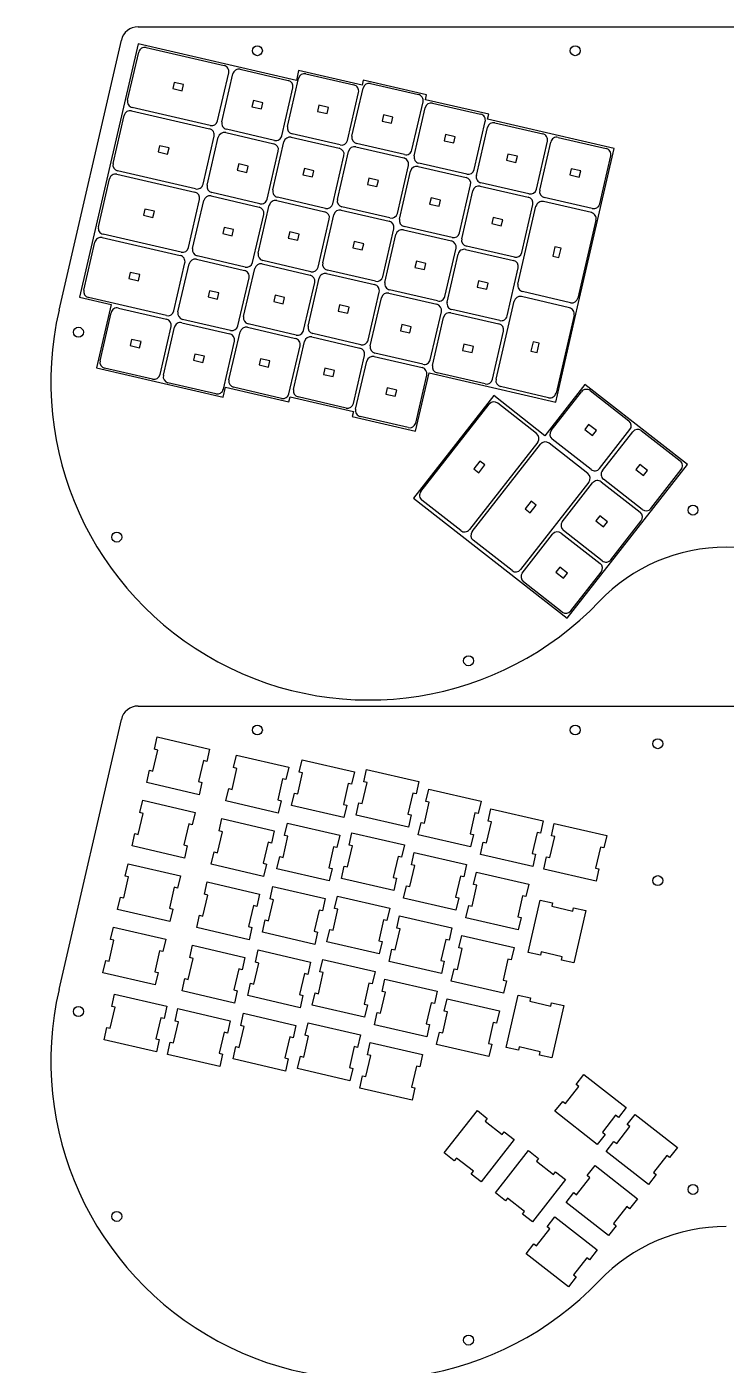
# Model space of a CAD drawing. Extents: x -4 to 405, y -6 to 597.
# Drawn here: x -3.9 to 200.6, y 205.8 to 596.9 of the extents above; entities that cross this region are included whole.
import ezdxf

# ---------------------------------------------------------------- set-up
doc = ezdxf.new("R2010")
doc.units = 0
doc.layers.get('0').update_dxf_attribs({"linetype": 'CONTINUOUS'})

msp = doc.modelspace()

# ---------------------------------------------------------------- linework, layer by layer
at = {"color": 1}
for points in [[(28.62647, 596.869674), (372.485915, 596.869674)], [(5.533583, 514.070454), (23.754619, 592.994429)], [(28.62647, 591.869674), (11.530189, 517.817549), (20.786704, 515.680514), (16.512634, 497.167482), (53.538697, 488.619343), (54.213549, 491.542454), (72.726582, 487.268382), (73.064007, 488.729938), (91.57704, 484.455868), (91.239612, 482.994313), (109.752645, 478.720243), (113.689286, 495.771718), (132.202319, 491.497649), (150.715349, 487.223579), (157.126455, 514.993125), (167.811629, 561.275704), (130.785566, 569.823844), (131.122994, 571.285399), (112.609964, 575.559469), (112.947389, 577.021024), (94.434359, 581.295094), (94.096931, 579.833539), (75.583901, 584.107609), (74.909046, 581.184499), (28.62647, 591.869674)], [(30.998638, 590.808864), (53.798897, 585.545009)], [(25.600564, 575.428981), (28.839858, 589.45991)], [(64.965496, 589.869674), (64.965496, 589.869674)], [(157.868073, 589.869674), (157.868073, 589.869674)], [(51.908556, 569.355302), (55.147852, 583.386231)], [(53.12652, 569.074113), (56.365813, 583.105042)], [(58.524592, 584.453997), (72.555521, 581.214702)], [(77.712475, 583.103037), (91.743404, 579.863742)], [(41.970763, 579.988343), (39.19381, 580.629454), (38.77765, 578.826869), (41.554604, 578.185758), (41.970763, 579.988343)], [(70.66518, 565.024996), (73.904476, 579.055923)], [(72.314402, 567.723153), (75.553698, 581.754083)], [(91.16486, 564.910639), (94.404155, 578.941568)], [(96.562933, 580.290522), (110.593861, 577.051227)], [(65.112054, 574.645756), (62.335098, 575.286866), (61.918938, 573.484282), (64.695895, 572.843171), (65.112054, 574.645756)], [(89.853062, 563.674035), (93.092358, 577.704964)], [(26.724567, 572.295833), (49.524828, 567.031979)], [(49.749779, 568.006349), (26.949518, 573.270203)], [(84.299937, 573.294796), (81.522983, 573.935906), (81.106824, 572.133322), (83.883777, 571.492211), (84.299937, 573.294796)], [(103.150394, 570.482281), (100.373441, 571.123391), (99.957281, 569.320807), (102.734235, 568.679696), (103.150394, 570.482281)], [(108.703523, 560.861521), (111.942816, 574.892449)], [(109.340465, 559.175014), (112.57976, 573.205942)], [(114.738538, 574.554897), (128.769466, 571.315602)], [(21.326494, 556.91595), (24.565789, 570.946879)], [(126.879125, 555.125896), (130.118421, 569.156823)], [(127.51607, 553.43939), (130.755365, 567.470319)], [(132.914143, 568.819272), (146.945071, 565.579977)], [(47.634486, 550.842271), (50.873779, 564.8732)], [(48.852447, 550.561081), (52.091743, 564.59201)], [(54.25052, 565.940965), (68.281449, 562.701669)], [(68.5064, 563.676041), (54.475471, 566.915334)], [(68.040333, 549.210123), (71.279629, 563.241052)], [(73.438406, 564.590006), (87.469335, 561.350711)], [(87.694285, 562.32508), (73.663356, 565.564376)], [(121.325999, 564.746657), (118.549046, 565.387767), (118.132886, 563.585182), (120.90984, 562.944072), (121.325999, 564.746657)], [(145.05473, 549.390268), (148.294026, 563.421197)], [(146.029102, 549.165317), (149.268395, 563.196246)], [(151.427175, 564.545201), (165.458104, 561.305908)], [(37.696694, 561.475312), (34.91974, 562.116422), (34.503581, 560.313837), (37.280535, 559.672727), (37.696694, 561.475312)], [(66.391111, 546.511963), (69.630404, 560.542892)], [(86.89079, 546.397606), (90.130086, 560.428535)], [(92.288863, 561.77749), (106.319792, 558.538197)], [(106.544743, 559.512566), (92.513814, 562.751862)], [(139.501604, 559.011029), (136.724651, 559.652142), (136.308491, 557.849558), (139.085445, 557.208445), (139.501604, 559.011029)], [(60.837982, 556.132724), (58.061028, 556.773834), (57.644869, 554.971249), (60.421823, 554.330139), (60.837982, 556.132724)], [(80.025867, 554.781765), (77.248914, 555.422876), (76.832754, 553.620291), (79.609708, 552.979181), (80.025867, 554.781765)], [(85.578993, 545.161005), (88.818289, 559.191934)], [(104.429451, 542.348488), (107.668747, 556.379417)], [(110.464468, 556.041865), (124.495397, 552.802569)], [(124.720348, 553.776941), (110.689419, 557.016234)], [(158.014637, 554.73696), (155.23768, 555.37807), (154.821521, 553.575486), (157.598478, 552.934375), (158.014637, 554.73696)], [(163.567763, 545.116199), (166.807059, 559.147128)], [(17.052424, 538.40292), (20.291719, 552.433846)], [(22.450497, 553.7828), (45.250756, 548.518947)], [(45.475706, 549.493316), (22.675448, 554.757173)], [(98.876325, 551.969249), (96.099371, 552.610359), (95.683212, 550.807775), (98.460166, 550.166664), (98.876325, 551.969249)], [(105.066395, 540.661982), (108.305691, 554.692911)], [(64.232331, 545.163008), (50.201402, 548.402304)], [(122.605056, 536.612863), (125.844352, 550.643792)], [(123.242, 534.926357), (126.481296, 548.957286)], [(128.640073, 550.30624), (142.671002, 547.066944)], [(142.895953, 548.041317), (128.865024, 551.28061)], [(43.360414, 532.329241), (46.59971, 546.36017)], [(44.578378, 532.048051), (47.817674, 546.07898)], [(49.976451, 547.427935), (64.00738, 544.188639)], [(63.766263, 530.69709), (67.005556, 544.728019)], [(69.164336, 546.076974), (83.195265, 542.837678)], [(83.420216, 543.81205), (69.389287, 547.051343)], [(102.270674, 540.999534), (88.239745, 544.238829)], [(117.05193, 546.233624), (114.274976, 546.874734), (113.858817, 545.07215), (116.635771, 544.43104), (117.05193, 546.233624)], [(139.674234, 521.639363), (144.938088, 544.439625)], [(140.780661, 530.877238), (144.019957, 544.908167)], [(161.127796, 542.549283), (147.096868, 545.788577)], [(161.408983, 543.767245), (147.378054, 547.00654)], [(33.422625, 542.962282), (30.645671, 543.603392), (30.229509, 541.800808), (33.006465, 541.159695), (33.422625, 542.962282)], [(62.117039, 527.998933), (65.356334, 542.029862)], [(81.304924, 526.647972), (84.54422, 540.678901)], [(82.616721, 527.884577), (85.856017, 541.915506)], [(88.014794, 543.26446), (102.045723, 540.025164)], [(135.227535, 540.497999), (132.450581, 541.139109), (132.034422, 539.336525), (134.811376, 538.695415), (135.227535, 540.497999)], [(162.476748, 540.390504), (157.212894, 517.590244)], [(41.201637, 530.980286), (18.401378, 536.24414)], [(56.563913, 537.619694), (53.786959, 538.260804), (53.3708, 536.45822), (56.147754, 535.817109), (56.563913, 537.619694)], [(75.751798, 536.268733), (72.974844, 536.909843), (72.558682, 535.107258), (75.335639, 534.466148), (75.751798, 536.268733)], [(100.155382, 523.835458), (103.394677, 537.866387)], [(100.792326, 522.148952), (104.031619, 536.179881)], [(106.190399, 537.528835), (120.221328, 534.289539)], [(120.446279, 535.263909), (106.41535, 538.503205)], [(12.778354, 519.889887), (16.017649, 533.920816)], [(18.176427, 535.26977), (40.976686, 530.005917)], [(94.602256, 533.456219), (91.825302, 534.097329), (91.409143, 532.294745), (94.186096, 531.653635), (94.602256, 533.456219)], [(118.330987, 518.099833), (121.570282, 532.130762)], [(138.621884, 529.528284), (124.590955, 532.76758)], [(150.494755, 532.611491), (149.853645, 529.834537), (151.65623, 529.418378), (152.29734, 532.195332), (150.494755, 532.611491)], [(45.702382, 528.914902), (59.733311, 525.675609)], [(59.958262, 526.649979), (45.927333, 529.889274)], [(79.146147, 525.299017), (65.115218, 528.538313)], [(112.777861, 527.720594), (110.000907, 528.361704), (109.584745, 526.55912), (112.361701, 525.91801), (112.777861, 527.720594)], [(118.967931, 516.413327), (122.207224, 530.444256)], [(124.366004, 531.79321), (138.396933, 528.553915)], [(29.148555, 524.449249), (26.3716, 525.090359), (25.95544, 523.287775), (28.732396, 522.646665), (29.148555, 524.449249)], [(39.086345, 513.816208), (42.325641, 527.847137)], [(40.304309, 513.535019), (43.543605, 527.565948)], [(59.492191, 512.18406), (62.731487, 526.214989)], [(64.890267, 527.563944), (78.921196, 524.324648)], [(83.740725, 524.751427), (97.771654, 521.512134)], [(97.996604, 522.486504), (83.965676, 525.7258)], [(136.506592, 512.364206), (139.745887, 526.395135)], [(57.842969, 509.4859), (61.082265, 523.516829)], [(77.030855, 508.134942), (80.270148, 522.165871)], [(78.342652, 509.371544), (81.581945, 523.402473)], [(130.953466, 521.984969), (128.176509, 522.626079), (127.76035, 520.823495), (130.537306, 520.182382), (130.953466, 521.984969)], [(36.927568, 512.467254), (14.127308, 517.73111)], [(52.289844, 519.106661), (49.51289, 519.747771), (49.09673, 517.945187), (51.873684, 517.304077), (52.289844, 519.106661)], [(71.477729, 517.755703), (68.700772, 518.396813), (68.284613, 516.594229), (71.06157, 515.953118), (71.477729, 517.755703)], [(95.881312, 505.322425), (99.120608, 519.353354)], [(96.518254, 503.635919), (99.75755, 517.666848)], [(101.916327, 519.015802), (115.947256, 515.776507)], [(116.172209, 516.750879), (102.141281, 519.990172)], [(133.263127, 493.869817), (138.526984, 516.670076)], [(154.71669, 514.779737), (140.685761, 518.01903)], [(155.054117, 516.24129), (141.023188, 519.480586)], [(17.517207, 499.296058), (20.756502, 513.326987)], [(22.91528, 514.675942), (36.946209, 511.436646)], [(90.328186, 514.943186), (87.55123, 515.584296), (87.135071, 513.781712), (89.912027, 513.140602), (90.328186, 514.943186)], [(114.056917, 499.586801), (117.29621, 513.61773)], [(120.091932, 513.280178), (134.122861, 510.040882)], [(134.347812, 511.015254), (120.316883, 514.254547)], [(156.065644, 512.620957), (150.801791, 489.820698)], [(35.055867, 495.24694), (38.295163, 509.277869)], [(36.030237, 495.021989), (39.269533, 509.052918)], [(41.428312, 510.401872), (55.459241, 507.162576)], [(55.684192, 508.136946), (41.653263, 511.376242)], [(60.616195, 509.050911), (74.647124, 505.811618)], [(74.872075, 506.785988), (60.841146, 510.025283)], [(108.503791, 509.207561), (105.726835, 509.848672), (105.310676, 508.046087), (108.087632, 507.404977), (108.503791, 509.207561)], [(114.693859, 497.900294), (117.933155, 511.931223)], [(12.679419, 507.62395), (12.679419, 507.62395)], [(29.502742, 504.867701), (26.725787, 505.508811), (26.309628, 503.706226), (29.086582, 503.065116), (29.502742, 504.867701)], [(53.5689, 490.97287), (56.808193, 505.003799)], [(55.218122, 493.671028), (58.457418, 507.701957)], [(74.06858, 490.858514), (77.307875, 504.889443)], [(79.466653, 506.238397), (93.497581, 502.999102)], [(93.722532, 503.973471), (79.691603, 507.212767)], [(132.232519, 493.851176), (135.471815, 507.882105)], [(144.083649, 504.841945), (143.442538, 502.064991), (145.245123, 501.648832), (145.886233, 504.425786), (144.083649, 504.841945)], [(48.015774, 500.593631), (45.238818, 501.234741), (44.822658, 499.432157), (47.599615, 498.791047), (48.015774, 500.593631)], [(72.756783, 489.621909), (75.996078, 503.652838)], [(91.60724, 486.809396), (94.846536, 500.840324)], [(111.898137, 498.237846), (97.867208, 501.477142)], [(126.679394, 503.471937), (123.90244, 504.113047), (123.486281, 502.310462), (126.263234, 501.669352), (126.679394, 503.471937)], [(32.89709, 493.897985), (18.866161, 497.137281)], [(67.203657, 499.24267), (64.426703, 499.88378), (64.010544, 498.081196), (66.787497, 497.440086), (67.203657, 499.24267)], [(86.054114, 496.430156), (83.277161, 497.071266), (82.861001, 495.268682), (85.637955, 494.627572), (86.054114, 496.430156)], [(92.244185, 485.122889), (95.48348, 499.153818)], [(97.642258, 500.502773), (111.673186, 497.263477)], [(51.41012, 489.623916), (37.379191, 492.863212)], [(109.782845, 481.073771), (113.022141, 495.1047)], [(130.073742, 492.502221), (116.042813, 495.741517)], [(70.598005, 488.272955), (56.567077, 491.512251)], [(104.229719, 490.694532), (101.452766, 491.335642), (101.036606, 489.533057), (103.81356, 488.891947), (104.229719, 490.694532)], [(109.193853, 459.139107), (154.110465, 424.046402), (189.20317, 468.963014), (159.258763, 492.35815), (147.561194, 477.385948), (132.588989, 489.083514), (109.193853, 459.139107)], [(148.643011, 488.471744), (134.612082, 491.71104)], [(149.37122, 478.890539), (158.236746, 490.237896)], [(160.763357, 490.548123), (172.110711, 481.682597)], [(89.448463, 485.460441), (75.417534, 488.699737)], [(111.311711, 461.037706), (131.259143, 486.569253)], [(145.133109, 478.013957), (133.785752, 486.879483)], [(107.624068, 479.724816), (93.593139, 482.964109)], [(162.588483, 478.874856), (160.342651, 480.629491), (159.203679, 479.171672), (161.449507, 477.417037), (162.588483, 478.874856)], [(163.555416, 467.808635), (172.420938, 479.155989)], [(164.343425, 467.192973), (173.208951, 478.540327)], [(175.735559, 478.850557), (187.082916, 469.985031)], [(145.443336, 475.487348), (125.495906, 449.955799)], [(126.283916, 449.340137), (146.231348, 474.871686)], [(160.105311, 466.316388), (148.757957, 475.181913)], [(161.028804, 467.498405), (149.68145, 476.363931)], [(128.525931, 469.954929), (126.771296, 467.709098), (128.229115, 466.570125), (129.98375, 468.815954), (128.525931, 469.954929)], [(177.560688, 467.17729), (175.314856, 468.931924), (174.175881, 467.474103), (176.421712, 465.719468), (177.560688, 467.17729)], [(178.527618, 456.111066), (187.393143, 467.45842)], [(160.415541, 463.789779), (140.468108, 438.25823)], [(152.645856, 452.220768), (161.511382, 463.568122)], [(164.037993, 463.878352), (175.385347, 455.012826)], [(176.001009, 455.800838), (164.653652, 464.666361)], [(122.969295, 449.645569), (111.621941, 458.511095)], [(143.498136, 458.25736), (141.743501, 456.011529), (143.20132, 454.872556), (144.955955, 457.118387), (143.498136, 458.25736)], [(165.863118, 452.205085), (163.617287, 453.959719), (162.478314, 452.501901), (164.724146, 450.747266), (165.863118, 452.205085)], [(192.290484, 455.62813), (192.290484, 455.62813)], [(166.830051, 441.138861), (175.695577, 452.486217)], [(23.883712, 447.741766), (23.883712, 447.741766)], [(137.9415, 437.948003), (126.594143, 446.813528)], [(140.94829, 437.248563), (149.813815, 448.59592)], [(152.340424, 448.906147), (163.687778, 440.040621)], [(164.30344, 440.828633), (152.956086, 449.694159)], [(154.165549, 437.23288), (151.919721, 438.987514), (150.780745, 437.529696), (153.026577, 435.775061), (154.165549, 437.23288)], [(152.605874, 425.856429), (141.258517, 434.721954)], [(155.132482, 426.166658), (163.998008, 437.514013)], [(126.689494, 411.603695), (126.689494, 411.603695)], [(28.626476, 398.369698), (372.485921, 398.369698)], [(5.533589, 315.570477), (23.754625, 394.494453)], [(64.965502, 391.369698), (64.965502, 391.369698)], [(157.868079, 391.369698), (157.868079, 391.369698)], [(34.408374, 385.51781), (33.434004, 385.742761), (34.266323, 389.34793), (49.563933, 385.816199), (48.731614, 382.21103), (47.757245, 382.43598), (46.340052, 376.297449), (47.314421, 376.072498), (46.482103, 372.467329), (31.184493, 375.999061), (32.016811, 379.60423), (32.991184, 379.379279), (34.408374, 385.51781)], [(182.00619, 387.369697), (182.00619, 387.369697)], [(57.549665, 380.175222), (56.575292, 380.400174), (57.407611, 384.005343), (72.705221, 380.473611), (71.872902, 376.868442), (70.898533, 377.093393), (69.481343, 370.954862), (70.455712, 370.729911), (69.623394, 367.124741), (54.325784, 370.656473), (55.158102, 374.261642), (56.132472, 374.036691), (57.549665, 380.175222)], [(76.737547, 378.824263), (75.763178, 379.049214), (76.595496, 382.654383), (91.893106, 379.122652), (91.060788, 375.517482), (90.086418, 375.742433), (88.669225, 369.603903), (89.643595, 369.378952), (88.811276, 365.77378), (73.513666, 369.305512), (74.345985, 372.910682), (75.320357, 372.685731), (76.737547, 378.824263)], [(95.588005, 376.011748), (94.613635, 376.236699), (95.445954, 379.841868), (110.743564, 376.310136), (109.911245, 372.704967), (108.936876, 372.929918), (107.519683, 366.791386), (108.494055, 366.566435), (107.661734, 362.961267), (92.364124, 366.492998), (93.196445, 370.098167), (94.170815, 369.873216), (95.588005, 376.011748)], [(113.76361, 370.276122), (112.78924, 370.501074), (113.621559, 374.106243), (128.919169, 370.574511), (128.08685, 366.969341), (127.112481, 367.194292), (125.695288, 361.055761), (126.669657, 360.83081), (125.837339, 357.225642), (110.539729, 360.757373), (111.372047, 364.362542), (112.34642, 364.137591), (113.76361, 370.276122)], [(30.134304, 367.00478), (29.159935, 367.229731), (29.992254, 370.834899), (45.289864, 367.303168), (44.457545, 363.697999), (43.483173, 363.92295), (42.065983, 357.784419), (43.040352, 357.559468), (42.208034, 353.954297), (26.910424, 357.486028), (27.742742, 361.091197), (28.717111, 360.866246), (30.134304, 367.00478)], [(131.939215, 364.540497), (130.964845, 364.765448), (131.797164, 368.370617), (147.094774, 364.838885), (146.262455, 361.233717), (145.288086, 361.458667), (143.870893, 355.320137), (144.845262, 355.095186), (144.012944, 351.490017), (128.715334, 355.021749), (129.547652, 358.626917), (130.522025, 358.401967), (131.939215, 364.540497)], [(53.275593, 361.662192), (52.301223, 361.887143), (53.133542, 365.492312), (68.431152, 361.96058), (67.598833, 358.355411), (66.624464, 358.580362), (65.207271, 352.441831), (66.181643, 352.21688), (65.349322, 348.611711), (50.051712, 352.14344), (50.884033, 355.748612), (51.858402, 355.523661), (53.275593, 361.662192)], [(72.463478, 360.311231), (71.489108, 360.536182), (72.321427, 364.141351), (87.619037, 360.609619), (86.786718, 357.00445), (85.812346, 357.229401), (84.395156, 351.09087), (85.369525, 350.865919), (84.537207, 347.26075), (69.239597, 350.792482), (70.071915, 354.397651), (71.046285, 354.1727), (72.463478, 360.311231)], [(150.452247, 360.266428), (149.477875, 360.491379), (150.310194, 364.096548), (165.607804, 360.564816), (164.775485, 356.959647), (163.801116, 357.184598), (162.383926, 351.046067), (163.358295, 350.821116), (162.525977, 347.215948), (147.228367, 350.747677), (148.060685, 354.352848), (149.035054, 354.127897), (150.452247, 360.266428)], [(91.313935, 357.498717), (90.339566, 357.723668), (91.171885, 361.328837), (106.469495, 357.797105), (105.637176, 354.191936), (104.662807, 354.416887), (103.245614, 348.278356), (104.219983, 348.053405), (103.387665, 344.448237), (88.090055, 347.979966), (88.922373, 351.585137), (89.896745, 351.360186), (91.313935, 357.498717)], [(25.860234, 348.491747), (24.885864, 348.716698), (25.718183, 352.321867), (41.015794, 348.790135), (40.183473, 345.184966), (39.209104, 345.409917), (37.791913, 339.271386), (38.766283, 339.046436), (37.933964, 335.441267), (22.636354, 338.972999), (23.468672, 342.578167), (24.443042, 342.353216), (25.860234, 348.491747)], [(109.48954, 351.763092), (108.515171, 351.988043), (109.34749, 355.593212), (124.6451, 352.06148), (123.812781, 348.456311), (122.838409, 348.681262), (121.421219, 342.542731), (122.395588, 342.317781), (121.56327, 338.712609), (106.26566, 342.244341), (107.097978, 345.849512), (108.072347, 345.624559), (109.48954, 351.763092)], [(127.665145, 346.027468), (126.690776, 346.252418), (127.523095, 349.857587), (142.820705, 346.325855), (141.988386, 342.720687), (141.014014, 342.945638), (139.596824, 336.807107), (140.571193, 336.582153), (139.738875, 332.976984), (124.441265, 336.508716), (125.273583, 340.113885), (126.247952, 339.888934), (127.665145, 346.027468)], [(49.001523, 343.149159), (48.027154, 343.37411), (48.859472, 346.979282), (64.157082, 343.44755), (63.324764, 339.842378), (62.350394, 340.067329), (60.933201, 333.928798), (61.907571, 333.703848), (61.075252, 330.098679), (45.777642, 333.63041), (46.609961, 337.235579), (47.58433, 337.010628), (49.001523, 343.149159)], [(68.189409, 341.798201), (67.215036, 342.023152), (68.047358, 345.628321), (83.344968, 342.096589), (82.512646, 338.49142), (81.538277, 338.716371), (80.121087, 332.57784), (81.095456, 332.352889), (80.263138, 328.747718), (64.965528, 332.279449), (65.797846, 335.884621), (66.772216, 335.65967), (68.189409, 341.798201)], [(182.00619, 347.369697), (182.00619, 347.369697)], [(87.039866, 338.985684), (86.065497, 339.210635), (86.897815, 342.815807), (102.195425, 339.284075), (101.363107, 335.678904), (100.388735, 335.903854), (98.971544, 329.765324), (99.945914, 329.540373), (99.113595, 325.935204), (83.815985, 329.466936), (84.648304, 333.072104), (85.622673, 332.847154), (87.039866, 338.985684)], [(146.465317, 326.549119), (146.240366, 325.57475), (142.635197, 326.407068), (146.166929, 341.704678), (149.772098, 340.87236), (149.547147, 339.897987), (155.685678, 338.480797), (155.910628, 339.455167), (159.515797, 338.622848), (155.984065, 323.325238), (152.378897, 324.157557), (152.603848, 325.131926), (146.465317, 326.549119)], [(105.215471, 333.25006), (104.241099, 333.47501), (105.07342, 337.080179), (120.37103, 333.548448), (119.538709, 329.943279), (118.56434, 330.16823), (117.147149, 324.029699), (118.121519, 323.804748), (117.2892, 320.199579), (101.99159, 323.731311), (102.823909, 327.33648), (103.798278, 327.111529), (105.215471, 333.25006)], [(21.586164, 329.978717), (20.611794, 330.203668), (21.444113, 333.808837), (36.741722, 330.277105), (35.909404, 326.671937), (34.935034, 326.896887), (33.517841, 320.758357), (34.492213, 320.533406), (33.659895, 316.928234), (18.362284, 320.459966), (19.194603, 324.065137), (20.168973, 323.840184), (21.586164, 329.978717)], [(123.391076, 327.514435), (122.416704, 327.739386), (123.249022, 331.344554), (138.546632, 327.812823), (137.714314, 324.207654), (136.739945, 324.432605), (135.322754, 318.294074), (136.297124, 318.069123), (135.464805, 314.463954), (120.167195, 317.995686), (120.999514, 321.600855), (121.973883, 321.375904), (123.391076, 327.514435)], [(44.727454, 324.636129), (43.753085, 324.86108), (44.585403, 328.466249), (59.883013, 324.934517), (59.050695, 321.329349), (58.076322, 321.554299), (56.659132, 315.415769), (57.633502, 315.190818), (56.801183, 311.585649), (41.503573, 315.117381), (42.335892, 318.722549), (43.310261, 318.497598), (44.727454, 324.636129)], [(63.915336, 323.285168), (62.940967, 323.510119), (63.773286, 327.115288), (79.070896, 323.583559), (78.238577, 319.978387), (77.264208, 320.203338), (75.847015, 314.064807), (76.821387, 313.839857), (75.989068, 310.234688), (60.691458, 313.76642), (61.523777, 317.371588), (62.498146, 317.146637), (63.915336, 323.285168)], [(82.765794, 320.472655), (81.791425, 320.697605), (82.623743, 324.302774), (97.921353, 320.771042), (97.089035, 317.165874), (96.114665, 317.390825), (94.697475, 311.252294), (95.671844, 311.027343), (94.839526, 307.422174), (79.541916, 310.953906), (80.374234, 314.559074), (81.348604, 314.334124), (82.765794, 320.472655)], [(100.941399, 314.73703), (99.96703, 314.961981), (100.799348, 318.567149), (116.096958, 315.035418), (115.26464, 311.430249), (114.29027, 311.6552), (112.873077, 305.516669), (113.847449, 305.291718), (113.015128, 301.686546), (97.717518, 305.218278), (98.549839, 308.82345), (99.524209, 308.598499), (100.941399, 314.73703)], [(21.940352, 310.397169), (20.965982, 310.62212), (21.798301, 314.227288), (37.095911, 310.695557), (36.263593, 307.090388), (35.289223, 307.315339), (33.87203, 301.176808), (34.8464, 300.951857), (34.014081, 297.346685), (18.716471, 300.878417), (19.54879, 304.483586), (20.52316, 304.258635), (21.940352, 310.397169)], [(140.054213, 298.779573), (139.829262, 297.805201), (136.224093, 298.637522), (139.755825, 313.935132), (143.360994, 313.102811), (143.136043, 312.128441), (149.274574, 310.711251), (149.499524, 311.68562), (153.104693, 310.853302), (149.572962, 295.555692), (145.967793, 296.38801), (146.192744, 297.36238), (140.054213, 298.779573)], [(12.679425, 309.123974), (12.679425, 309.123974)], [(40.453382, 306.123097), (39.479012, 306.348048), (40.311331, 309.953219), (55.608941, 306.421487), (54.776622, 302.816316), (53.802253, 303.04127), (52.38506, 296.902736), (53.359432, 296.677785), (52.527114, 293.072616), (37.229504, 296.604348), (38.061822, 300.209517), (39.036192, 299.984566), (40.453382, 306.123097)], [(119.117004, 309.001405), (118.142635, 309.226356), (118.974953, 312.831525), (134.272563, 309.299793), (133.440245, 305.694624), (132.465875, 305.919575), (131.048682, 299.781044), (132.023052, 299.556093), (131.190733, 295.950922), (115.893123, 299.482653), (116.725442, 303.087822), (117.699814, 302.862871), (119.117004, 309.001405)], [(59.641267, 304.772138), (58.666898, 304.997089), (59.499216, 308.602258), (74.796826, 305.070526), (73.964508, 301.465358), (72.990138, 301.690308), (71.572945, 295.551778), (72.547315, 295.326827), (71.714996, 291.721658), (56.417386, 295.253387), (57.249705, 298.858558), (58.224077, 298.633608), (59.641267, 304.772138)], [(78.491725, 301.959622), (77.517355, 302.184573), (78.349674, 305.789744), (93.647284, 302.258013), (92.814965, 298.652841), (91.840596, 298.877795), (90.423403, 292.739261), (91.397772, 292.51431), (90.565454, 288.909141), (75.267844, 292.440873), (76.100162, 296.046042), (77.074535, 295.821091), (78.491725, 301.959622)], [(96.66733, 296.223997), (95.69296, 296.448948), (96.525279, 300.054117), (111.822889, 296.522388), (110.99057, 292.917216), (110.016201, 293.142167), (108.599008, 287.003636), (109.573377, 286.778685), (108.741059, 283.173517), (93.443449, 286.705248), (94.275767, 290.310417), (95.25014, 290.085466), (96.66733, 296.223997)], [(157.437547, 287.222804), (156.649534, 287.838464), (158.927482, 290.754104), (171.299252, 281.088219), (169.021304, 278.172578), (168.233294, 278.78824), (164.354627, 273.823774), (165.142637, 273.208112), (162.864688, 270.292471), (150.492921, 279.958356), (152.770867, 282.873997), (153.558879, 282.258335), (157.437547, 287.222804)], [(121.678015, 266.304011), (121.062353, 265.515998), (118.146713, 267.793946), (127.812598, 280.165716), (130.728239, 277.887768), (130.112577, 277.099756), (135.077046, 273.221091), (135.692705, 274.009101), (138.608346, 271.731152), (128.942461, 259.359385), (126.02682, 261.637331), (126.642482, 262.425343), (121.678015, 266.304011)], [(172.409752, 275.525235), (171.621739, 276.140897), (173.899687, 279.056535), (186.271457, 269.390652), (183.993509, 266.475012), (183.205497, 267.090674), (179.326829, 262.126204), (180.114842, 261.510542), (177.836893, 258.594905), (165.465126, 268.26079), (167.743072, 271.176428), (168.531084, 270.560768), (172.409752, 275.525235)], [(136.65022, 254.606441), (136.034558, 253.818432), (133.118918, 256.096377), (142.784803, 268.468147), (145.700444, 266.190199), (145.084782, 265.402189), (150.049248, 261.523522), (150.66491, 262.311531), (153.580551, 260.033586), (143.914666, 247.661816), (140.999025, 249.939764), (141.614687, 250.727774), (136.65022, 254.606441)], [(160.712182, 260.55303), (159.924173, 261.168692), (162.202118, 264.084333), (174.573888, 254.418447), (172.29594, 251.502807), (171.50793, 252.118469), (167.629263, 247.153999), (168.417272, 246.53834), (166.139327, 243.6227), (153.767557, 253.288585), (156.045505, 256.204225), (156.833515, 255.588563), (160.712182, 260.55303)], [(192.29049, 257.128153), (192.29049, 257.128153)], [(23.883718, 249.241789), (23.883718, 249.241789)], [(149.014613, 245.580825), (148.226603, 246.196487), (150.504552, 249.112128), (162.876319, 239.446242), (160.598373, 236.530602), (159.810361, 237.146264), (155.931693, 232.181797), (156.719706, 231.566135), (154.441758, 228.650495), (142.069988, 238.31638), (144.347936, 241.232021), (145.135948, 240.616358), (149.014613, 245.580825)], [(126.6895, 213.103719), (126.6895, 213.103719)]]:
    msp.add_lwpolyline(points, dxfattribs=at)
for points in [[(28.62647, 596.869674), (26.298365, 596.869675), (24.278328, 595.262865), (23.754619, 592.994429)], [(29.63987, 590.581485), (29.23502, 590.328507), (28.947247, 589.925064), (28.839858, 589.45991)], [(30.998638, 590.808864), (30.533483, 590.916254), (30.04472, 590.834463), (29.63987, 590.581485)], [(62.065496, 589.869674), (62.065496, 590.670487), (62.714684, 591.319674), (63.515495, 591.319674)], [(63.515495, 591.319674), (64.316309, 591.319674), (64.965496, 590.670487), (64.965496, 589.869674)], [(154.968074, 589.869674), (154.968074, 590.670487), (155.617261, 591.319674), (156.418072, 591.319674)], [(156.418072, 591.319674), (157.218886, 591.319674), (157.868073, 590.670487), (157.868073, 589.869674)], [(63.515495, 588.419674), (62.714684, 588.419674), (62.065496, 589.068861), (62.065496, 589.869674)], [(64.965496, 589.869674), (64.965496, 589.068861), (64.316309, 588.419674), (63.515495, 588.419674)], [(156.418072, 588.419674), (155.617261, 588.419674), (154.968074, 589.068861), (154.968074, 589.869674)], [(157.868073, 589.869674), (157.868073, 589.068861), (157.218886, 588.419674), (156.418072, 588.419674)], [(54.920472, 584.744998), (54.667494, 585.149847), (54.264051, 585.43762), (53.798897, 585.545009)], [(55.147852, 583.386231), (55.255241, 583.851386), (55.17345, 584.340149), (54.920472, 584.744998)], [(57.165825, 584.226618), (56.760975, 583.97364), (56.473202, 583.570197), (56.365813, 583.105042)], [(58.524592, 584.453997), (58.059438, 584.561386), (57.570675, 584.479596), (57.165825, 584.226618)], [(77.712475, 583.103037), (76.743842, 583.326663), (75.777325, 582.722716), (75.553698, 581.754083)], [(73.904473, 579.055923), (74.1281, 580.024556), (73.524154, 580.991074), (72.555521, 581.214702)], [(92.864979, 579.06373), (92.612001, 579.46858), (92.208558, 579.756352), (91.743404, 579.863742)], [(93.092358, 577.704964), (93.199748, 578.170118), (93.117957, 578.658881), (92.864979, 579.06373)], [(96.562933, 580.290522), (95.594299, 580.514148), (94.627782, 579.910201), (94.404155, 578.941568)], [(25.600564, 575.428981), (25.493174, 574.963827), (25.574965, 574.475064), (25.827943, 574.070214)], [(111.715436, 576.251215), (111.462458, 576.656065), (111.059016, 576.943837), (110.593861, 577.051227)], [(111.942816, 574.892449), (112.050205, 575.357603), (111.968414, 575.846366), (111.715436, 576.251215)], [(25.3658, 572.068453), (24.960951, 571.815475), (24.673178, 571.412033), (24.565789, 570.946879)], [(26.724567, 572.295833), (26.259413, 572.403222), (25.77065, 572.321431), (25.3658, 572.068453)], [(25.827943, 574.070214), (26.080921, 573.665365), (26.484364, 573.377592), (26.949518, 573.270203)], [(114.738538, 574.554897), (113.769904, 574.778523), (112.803387, 574.174575), (112.57976, 573.205942)], [(129.891041, 570.51559), (129.638063, 570.92044), (129.234621, 571.208212), (128.769466, 571.315602)], [(49.749779, 568.006349), (50.718412, 567.782723), (51.684929, 568.38667), (51.908556, 569.355302)], [(53.126517, 569.074113), (53.019127, 568.608959), (53.100918, 568.120196), (53.353896, 567.715346)], [(53.353896, 567.715346), (53.606874, 567.310496), (54.010317, 567.022723), (54.475471, 566.915334)], [(72.314402, 567.723153), (72.090776, 566.75452), (72.694723, 565.788002), (73.663356, 565.564376)], [(130.118421, 569.156823), (130.22581, 569.621978), (130.144019, 570.110741), (129.891041, 570.51559)], [(132.914143, 568.819272), (131.94551, 569.042898), (130.978993, 568.438951), (130.755365, 567.470319)], [(50.646402, 566.231967), (50.393424, 566.636816), (49.989982, 566.92459), (49.524828, 567.031979)], [(50.873779, 564.8732), (50.981169, 565.338354), (50.899379, 565.827117), (50.646402, 566.231967)], [(54.25052, 565.940965), (53.281887, 566.164591), (52.31537, 565.560643), (52.091743, 564.59201)], [(68.5064, 563.676041), (68.971555, 563.568651), (69.460318, 563.650442), (69.865168, 563.90342)], [(69.865168, 563.90342), (70.270018, 564.156398), (70.557791, 564.559841), (70.66518, 565.024996)], [(73.438406, 564.590006), (72.469772, 564.813633), (71.503255, 564.209685), (71.279629, 563.241052)], [(87.694285, 562.32508), (88.662919, 562.101454), (89.629436, 562.705401), (89.853062, 563.674035)], [(91.16486, 564.910639), (90.941234, 563.942006), (91.545181, 562.975489), (92.513814, 562.751862)], [(148.066647, 564.779965), (147.813669, 565.184815), (147.410226, 565.472588), (146.945071, 565.579977)], [(148.294026, 563.421197), (148.401416, 563.886352), (148.319625, 564.375115), (148.066647, 564.779965)], [(150.068407, 564.317822), (149.663558, 564.064844), (149.375785, 563.661401), (149.268395, 563.196246)], [(151.427175, 564.545201), (150.962021, 564.652591), (150.473257, 564.5708), (150.068407, 564.317822)], [(69.630404, 560.542892), (69.85403, 561.511525), (69.250082, 562.478042), (68.281449, 562.701669)], [(88.818289, 559.191934), (89.041915, 560.160567), (88.437968, 561.127084), (87.469335, 561.350711)], [(92.288863, 561.77749), (91.32023, 562.001116), (90.353713, 561.397169), (90.130086, 560.428535)], [(106.544743, 559.512566), (107.009898, 559.405176), (107.498661, 559.486967), (107.903511, 559.739945)], [(107.903511, 559.739945), (108.308361, 559.992923), (108.596134, 560.396366), (108.703523, 560.861521)], [(166.579678, 560.505895), (166.326701, 560.910745), (165.923258, 561.198518), (165.458104, 561.305908)], [(166.807056, 559.147128), (166.914446, 559.612282), (166.832656, 560.101045), (166.579678, 560.505895)], [(21.326494, 556.91595), (21.102868, 555.947316), (21.706815, 554.980799), (22.675448, 554.757173)], [(107.441368, 557.738185), (107.18839, 558.143035), (106.784947, 558.430808), (106.319792, 558.538197)], [(107.668747, 556.379417), (107.776137, 556.844571), (107.694346, 557.333335), (107.441368, 557.738185)], [(110.464468, 556.041865), (109.495835, 556.265491), (108.529318, 555.661544), (108.305691, 554.692911)], [(109.340465, 559.175014), (109.233075, 558.70986), (109.314865, 558.221096), (109.567843, 557.816247)], [(109.567843, 557.816247), (109.820822, 557.411397), (110.224264, 557.123624), (110.689419, 557.016234)], [(21.09173, 553.555421), (20.686881, 553.302443), (20.399108, 552.899), (20.291719, 552.433846)], [(22.450497, 553.7828), (21.985343, 553.89019), (21.49658, 553.808399), (21.09173, 553.555421)], [(125.844352, 550.643792), (126.067978, 551.612425), (125.46403, 552.578943), (124.495397, 552.802569)], [(124.720348, 553.776941), (125.688981, 553.553315), (126.655499, 554.157263), (126.879125, 555.125896)], [(127.51607, 553.43939), (127.40868, 552.974235), (127.49047, 552.485472), (127.743448, 552.080622)], [(127.743448, 552.080622), (127.996427, 551.675772), (128.399869, 551.387999), (128.865024, 551.28061)], [(46.59971, 546.36017), (46.823336, 547.328803), (46.219389, 548.29532), (45.250756, 548.518947)], [(45.475706, 549.493316), (45.940861, 549.385926), (46.429624, 549.467717), (46.834474, 549.720695)], [(46.834474, 549.720695), (47.239324, 549.973673), (47.527097, 550.377116), (47.634486, 550.842271)], [(49.976451, 547.427935), (49.007818, 547.651561), (48.041301, 547.047614), (47.817674, 546.07898)], [(48.852447, 550.561081), (48.628821, 549.592448), (49.232769, 548.625931), (50.201402, 548.402304)], [(68.040333, 549.210123), (67.932943, 548.744969), (68.014734, 548.256205), (68.267712, 547.851355)], [(68.267712, 547.851355), (68.52069, 547.446505), (68.924133, 547.158732), (69.389287, 547.051343)], [(128.640073, 550.30624), (127.67144, 550.529866), (126.704923, 549.925919), (126.481296, 548.957286)], [(142.895953, 548.041314), (143.864586, 547.817688), (144.831104, 548.421635), (145.05473, 549.390268)], [(146.029102, 549.165317), (145.805476, 548.196685), (146.409422, 547.230168), (147.378054, 547.00654)], [(65.356334, 542.029862), (65.579961, 542.998495), (64.976013, 543.965012), (64.00738, 544.188639)], [(64.232331, 545.163008), (64.697485, 545.055619), (65.186249, 545.137409), (65.591099, 545.390387)], [(65.591099, 545.390387), (65.995949, 545.643365), (66.283721, 546.046808), (66.391111, 546.511963)], [(67.805569, 545.849595), (67.400719, 545.596617), (67.112946, 545.193174), (67.005556, 544.728019)], [(69.164336, 546.076974), (68.699182, 546.184364), (68.210418, 546.102573), (67.805569, 545.849595)], [(83.420216, 543.81205), (84.388849, 543.588424), (85.355367, 544.192371), (85.578993, 545.161005)], [(86.89079, 546.397606), (86.667164, 545.428973), (87.271112, 544.462456), (88.239745, 544.238829)], [(144.019957, 544.908167), (144.243583, 545.876801), (143.639635, 546.843318), (142.671002, 547.066944)], [(145.7381, 545.5612), (145.33325, 545.308222), (145.045477, 544.90478), (144.938088, 544.439625)], [(147.096868, 545.788579), (146.631713, 545.895969), (146.14295, 545.814179), (145.7381, 545.5612)], [(161.408983, 543.767245), (161.874137, 543.659855), (162.362901, 543.741645), (162.767751, 543.994623)], [(162.767751, 543.994623), (163.172601, 544.247601), (163.460374, 544.651044), (163.567763, 545.116199)], [(84.54422, 540.678901), (84.767846, 541.647534), (84.163898, 542.614051), (83.195265, 542.837678)], [(88.014794, 543.26446), (87.046161, 543.488086), (86.079643, 542.884139), (85.856017, 541.915506)], [(103.394677, 537.866387), (103.618303, 538.83502), (103.014356, 539.801538), (102.045723, 540.025164)], [(102.270674, 540.999534), (103.239307, 540.775907), (104.205824, 541.379855), (104.429451, 542.348488)], [(105.066395, 540.661982), (104.842769, 539.693348), (105.446717, 538.726831), (106.41535, 538.503205)], [(162.24937, 541.749271), (161.996393, 542.15412), (161.592951, 542.441894), (161.127796, 542.549283)], [(162.476748, 540.390504), (162.584138, 540.855658), (162.502348, 541.344421), (162.24937, 541.749271)], [(17.052424, 538.40292), (16.945034, 537.937765), (17.026825, 537.449002), (17.279803, 537.044152)], [(17.279803, 537.044152), (17.532781, 536.639302), (17.936223, 536.351529), (18.401378, 536.24414)], [(104.831631, 537.301456), (104.426781, 537.048478), (104.139008, 536.645035), (104.031619, 536.179881)], [(106.190399, 537.528835), (105.725244, 537.636225), (105.236481, 537.554434), (104.831631, 537.301456)], [(120.446279, 535.263909), (121.414912, 535.040283), (122.381429, 535.64423), (122.605056, 536.612863)], [(16.81766, 535.042391), (16.412811, 534.789413), (16.125038, 534.38597), (16.017649, 533.920816)], [(18.176427, 535.26977), (17.711273, 535.37716), (17.22251, 535.295369), (16.81766, 535.042391)], [(41.201637, 530.980286), (42.17027, 530.75666), (43.136788, 531.360608), (43.360414, 532.329241)], [(44.578378, 532.048051), (44.354752, 531.079418), (44.958699, 530.112901), (45.927333, 529.889274)], [(121.570282, 532.130762), (121.793908, 533.099396), (121.189961, 534.065913), (120.221328, 534.289539)], [(123.242, 534.926357), (123.018374, 533.957724), (123.622322, 532.991206), (124.590955, 532.76758)], [(42.098262, 529.205905), (41.845284, 529.610755), (41.441841, 529.898528), (40.976686, 530.005917)], [(42.325641, 527.847137), (42.433031, 528.312291), (42.35124, 528.801055), (42.098262, 529.205905)], [(45.702382, 528.914902), (44.733748, 529.138528), (43.767231, 528.534581), (43.543605, 527.565948)], [(59.958262, 526.649979), (60.926895, 526.426352), (61.893412, 527.0303), (62.117039, 527.998933)], [(63.766263, 530.69709), (63.542637, 529.728457), (64.146585, 528.76194), (65.115218, 528.538313)], [(123.007236, 531.565832), (122.602386, 531.312853), (122.314613, 530.909411), (122.207224, 530.444256)], [(124.366004, 531.79321), (123.900849, 531.9006), (123.412086, 531.81881), (123.007236, 531.565832)], [(139.745885, 526.395137), (139.969511, 527.36377), (139.365565, 528.330287), (138.396933, 528.553915)], [(138.621884, 529.528284), (139.590517, 529.304658), (140.557034, 529.908605), (140.780661, 530.877238)], [(60.854886, 524.875597), (60.601908, 525.280447), (60.198465, 525.56822), (59.733311, 525.675609)], [(61.082265, 523.516829), (61.189655, 523.981984), (61.107864, 524.470747), (60.854886, 524.875597)], [(64.890264, 527.563944), (63.921631, 527.78757), (62.955114, 527.183623), (62.731487, 526.214989)], [(80.270148, 522.165871), (80.493774, 523.134503), (79.889828, 524.10102), (78.921196, 524.324648)], [(79.146147, 525.299017), (80.11478, 525.075391), (81.081297, 525.679339), (81.304924, 526.647972)], [(82.381957, 524.524048), (81.977107, 524.27107), (81.689334, 523.867627), (81.581945, 523.402473)], [(83.740725, 524.751427), (83.27557, 524.858817), (82.786807, 524.777026), (82.381957, 524.524048)], [(82.616721, 527.884577), (82.393095, 526.915943), (82.997042, 525.949426), (83.965676, 525.7258)], [(98.893227, 520.712121), (98.64025, 521.116971), (98.236808, 521.404744), (97.771654, 521.512134)], [(97.996604, 522.486504), (98.965238, 522.262878), (99.931755, 522.866825), (100.155382, 523.835458)], [(99.120605, 519.353354), (99.227995, 519.818508), (99.146205, 520.307272), (98.893227, 520.712121)], [(100.792326, 522.148952), (100.684936, 521.683797), (100.766727, 521.195034), (101.019705, 520.790184)], [(101.019705, 520.790184), (101.272683, 520.385334), (101.676126, 520.097561), (102.141281, 519.990172)], [(139.674234, 521.639366), (139.566844, 521.174211), (139.648635, 520.685448), (139.901613, 520.280598)], [(139.901613, 520.280598), (140.154591, 519.875748), (140.558034, 519.587975), (141.023188, 519.480586)], [(12.778354, 519.889887), (12.554728, 518.921254), (13.158675, 517.954737), (14.127308, 517.73111)], [(101.916327, 519.015802), (100.947694, 519.239429), (99.981176, 518.635481), (99.75755, 517.666848)], [(116.172207, 516.750879), (116.637361, 516.643489), (117.126125, 516.72528), (117.530974, 516.978258)], [(117.530974, 516.978258), (117.935824, 517.231236), (118.223597, 517.634679), (118.330987, 518.099833)], [(118.967928, 516.413327), (118.860538, 515.948172), (118.942329, 515.459409), (119.195307, 515.054559)], [(140.685761, 518.01903), (139.717127, 518.242656), (138.75061, 517.638709), (138.526984, 516.670076)], [(155.054117, 516.24129), (156.022751, 516.017664), (156.989268, 516.621611), (157.212894, 517.590244)], [(5.533583, 514.070454), (-3.88905, 473.256538), (15.135912, 431.180021), (52.003148, 411.296141)], [(21.556513, 514.448562), (21.151664, 514.195584), (20.863891, 513.792141), (20.756502, 513.326987)], [(22.91528, 514.675942), (22.450126, 514.783331), (21.961363, 514.70154), (21.556513, 514.448562)], [(36.927568, 512.467254), (37.896201, 512.243627), (38.862718, 512.847575), (39.086345, 513.816208)], [(40.304309, 513.535019), (40.080683, 512.566385), (40.68463, 511.599868), (41.653263, 511.376242)], [(117.29621, 513.61773), (117.519836, 514.586363), (116.915889, 515.55288), (115.947256, 515.776507)], [(120.091932, 513.280178), (119.123299, 513.503804), (118.156781, 512.899856), (117.933155, 511.931223)], [(119.195307, 515.054559), (119.448285, 514.649709), (119.851728, 514.361936), (120.316883, 514.254547)], [(135.706579, 511.242632), (136.111428, 511.495609), (136.399202, 511.899052), (136.506592, 512.364206)], [(155.838265, 513.979725), (155.585287, 514.384575), (155.181844, 514.672348), (154.71669, 514.779737)], [(156.065644, 512.620957), (156.173034, 513.086112), (156.091243, 513.574875), (155.838265, 513.979725)], [(9.779419, 507.62395), (9.779419, 508.424762), (10.428606, 509.073949), (11.229418, 509.073949)], [(11.229418, 509.073949), (12.030231, 509.073949), (12.679419, 508.424762), (12.679419, 507.62395)], [(38.295163, 509.277869), (38.518789, 510.246502), (37.914842, 511.213019), (36.946209, 511.436646)], [(40.069545, 510.174493), (39.664695, 509.921515), (39.376922, 509.518072), (39.269533, 509.052918)], [(41.428312, 510.401872), (40.963158, 510.509262), (40.474394, 510.427471), (40.069545, 510.174493)], [(55.684192, 508.136946), (56.652826, 507.91332), (57.619343, 508.517267), (57.842969, 509.4859)], [(60.616195, 509.050911), (59.647562, 509.274537), (58.681044, 508.67059), (58.457418, 507.701957)], [(59.492191, 512.18406), (59.268565, 511.215427), (59.872513, 510.24891), (60.841146, 510.025283)], [(78.342649, 509.371544), (78.119023, 508.402911), (78.72297, 507.436393), (79.691603, 507.212767)], [(135.471815, 507.882105), (135.695441, 508.850738), (135.091494, 509.817255), (134.122861, 510.040882)], [(134.347812, 511.015254), (134.812966, 510.907864), (135.301729, 510.989654), (135.706579, 511.242632)], [(11.229418, 506.173949), (10.428606, 506.173949), (9.779419, 506.823136), (9.779419, 507.62395)], [(12.679419, 507.62395), (12.679419, 506.823136), (12.030231, 506.173949), (11.229418, 506.173949)], [(56.808193, 505.003799), (57.031819, 505.972432), (56.427873, 506.938949), (55.459241, 507.162576)], [(75.7687, 505.011606), (75.515721, 505.416456), (75.112279, 505.704229), (74.647124, 505.811618)], [(74.872075, 506.785988), (75.337229, 506.678598), (75.825993, 506.760388), (76.230843, 507.013366)], [(75.996078, 503.652838), (76.103468, 504.117993), (76.021678, 504.606756), (75.7687, 505.011606)], [(76.230843, 507.013366), (76.635692, 507.266344), (76.923465, 507.669787), (77.030855, 508.134942)], [(79.466653, 506.238397), (78.498019, 506.462023), (77.531502, 505.858076), (77.307875, 504.889443)], [(95.0813, 504.20085), (95.48615, 504.453828), (95.773923, 504.857271), (95.881312, 505.322425)], [(94.846536, 500.840324), (95.070162, 501.808958), (94.466215, 502.775475), (93.497581, 502.999102)], [(93.722532, 503.973471), (94.187687, 503.866081), (94.67645, 503.947872), (95.0813, 504.20085)], [(97.642258, 500.502773), (96.673624, 500.726399), (95.707107, 500.122451), (95.48348, 499.153818)], [(96.518254, 503.635919), (96.294628, 502.667286), (96.898575, 501.700769), (97.867208, 501.477142)], [(17.517207, 499.296058), (17.293581, 498.327425), (17.897528, 497.360908), (18.866161, 497.137281)], [(113.022141, 495.1047), (113.245767, 496.073333), (112.64182, 497.03985), (111.673186, 497.263477)], [(111.898137, 498.237846), (112.363292, 498.130456), (112.852055, 498.212247), (113.256905, 498.465225)], [(113.256905, 498.465225), (113.661755, 498.718203), (113.949528, 499.121646), (114.056917, 499.586801)], [(114.693859, 497.900294), (114.470233, 496.931661), (115.07418, 495.965144), (116.042813, 495.741517)], [(32.89709, 493.897985), (33.865724, 493.674359), (34.832241, 494.278307), (35.055867, 495.24694)], [(36.030237, 495.021989), (35.806611, 494.053356), (36.410558, 493.086838), (37.379191, 492.863212)], [(55.218122, 493.671028), (54.994496, 492.702394), (55.598443, 491.735877), (56.567077, 491.512251)], [(130.073742, 492.502221), (131.042376, 492.278595), (132.008893, 492.882543), (132.232519, 493.851176)], [(133.263127, 493.869817), (133.039501, 492.901183), (133.643449, 491.934666), (134.612082, 491.71104)], [(51.41012, 489.623916), (51.875275, 489.516526), (52.364038, 489.598317), (52.768888, 489.851295)], [(52.768888, 489.851295), (53.173738, 490.104273), (53.461511, 490.507716), (53.5689, 490.97287)], [(70.598005, 488.272955), (71.566639, 488.049329), (72.533156, 488.653276), (72.756783, 489.621909)], [(74.06858, 490.858514), (73.844954, 489.889881), (74.448901, 488.923363), (75.417534, 488.699737)], [(150.001778, 488.699123), (150.406628, 488.952101), (150.694401, 489.355544), (150.801791, 489.820698)], [(159.435801, 490.916288), (158.96197, 490.858109), (158.530657, 490.614084), (158.236746, 490.237896)], [(160.763357, 490.548123), (160.387169, 490.842034), (159.909633, 490.974467), (159.435801, 490.916288)], [(89.448463, 485.460441), (90.417096, 485.236815), (91.383614, 485.840762), (91.60724, 486.809396)], [(92.244185, 485.122889), (92.136795, 484.657735), (92.218585, 484.168971), (92.471564, 483.764121)], [(133.785752, 486.879483), (133.002381, 487.491518), (131.87118, 487.352623), (131.259143, 486.569253)], [(148.643011, 488.471744), (149.108165, 488.364354), (149.596929, 488.446144), (150.001778, 488.699123)], [(92.471564, 483.764121), (92.724542, 483.359271), (93.127984, 483.071499), (93.593139, 482.964109)], [(107.624068, 479.724816), (108.592701, 479.50119), (109.559219, 480.105138), (109.782845, 481.073771)], [(172.420938, 479.155989), (173.032975, 479.93936), (172.894081, 481.07056), (172.110711, 481.682597)], [(145.443336, 475.487348), (146.055372, 476.270719), (145.916479, 477.40192), (145.133109, 478.013957)], [(149.37122, 478.890539), (148.759185, 478.107168), (148.898079, 476.975967), (149.68145, 476.363931)], [(175.735559, 478.850557), (174.952188, 479.462592), (173.820987, 479.323698), (173.208951, 478.540327)], [(148.757957, 475.181913), (147.974586, 475.79395), (146.843386, 475.655056), (146.231348, 474.871686)], [(187.761309, 468.785976), (187.70313, 469.259807), (187.459105, 469.69112), (187.082916, 469.985031)], [(160.415541, 463.789779), (161.027576, 464.573151), (160.888682, 465.704351), (160.105311, 466.316388)], [(161.028804, 467.498405), (161.404993, 467.204494), (161.882529, 467.072062), (162.356361, 467.130241)], [(162.356361, 467.130241), (162.830192, 467.18842), (163.261505, 467.432446), (163.555416, 467.808635)], [(164.343425, 467.192973), (164.049514, 466.816785), (163.917081, 466.339248), (163.97526, 465.865417)], [(163.97526, 465.865417), (164.033439, 465.391585), (164.277464, 464.960272), (164.653652, 464.666361)], [(187.393143, 467.45842), (187.687054, 467.834608), (187.819487, 468.312144), (187.761309, 468.785976)], [(162.710437, 464.246516), (162.236605, 464.188336), (161.805292, 463.944311), (161.511382, 463.568122)], [(164.037993, 463.878352), (163.661805, 464.172262), (163.184268, 464.304695), (162.710437, 464.246516)], [(111.311711, 461.037706), (111.0178, 460.661518), (110.885367, 460.183981), (110.943547, 459.71015)], [(110.943547, 459.71015), (111.001726, 459.236318), (111.245752, 458.805005), (111.621941, 458.511095)], [(175.695577, 452.486217), (176.307613, 453.269589), (176.168718, 454.40079), (175.385347, 455.012826)], [(176.001009, 455.800836), (176.784381, 455.1888), (177.915581, 455.327695), (178.527618, 456.111066)], [(189.390484, 455.62813), (189.390484, 456.428944), (190.039671, 457.078131), (190.840485, 457.078131)], [(190.840485, 454.178131), (190.039671, 454.178131), (189.390484, 454.827319), (189.390484, 455.62813)], [(190.840485, 457.078131), (191.641299, 457.078131), (192.290484, 456.428944), (192.290484, 455.62813)], [(192.290484, 455.62813), (192.290484, 454.827319), (191.641299, 454.178131), (190.840485, 454.178131)], [(124.296851, 449.277405), (124.770683, 449.335585), (125.201996, 449.57961), (125.495906, 449.955799)], [(152.645856, 452.220768), (152.03382, 451.437396), (152.172715, 450.306195), (152.956086, 449.694159)], [(20.983712, 447.741766), (20.983712, 448.542577), (21.632899, 449.191764), (22.433712, 449.191764)], [(22.433712, 446.291764), (21.632899, 446.291764), (20.983712, 446.940952), (20.983712, 447.741766)], [(22.433712, 449.191764), (23.234525, 449.191764), (23.883712, 448.542577), (23.883712, 447.741766)], [(23.883712, 447.741766), (23.883712, 446.940952), (23.234525, 446.291764), (22.433712, 446.291764)], [(122.969295, 449.645569), (123.345483, 449.351658), (123.823019, 449.219226), (124.296851, 449.277405)], [(126.283916, 449.340137), (125.671879, 448.556766), (125.810773, 447.425565), (126.594143, 446.813528)], [(152.340424, 448.906147), (151.557053, 449.518183), (150.425852, 449.37929), (149.813815, 448.59592)], [(200.556188, 444.813067), (186.522966, 444.813067), (173.100801, 439.071311), (163.409162, 428.922248)], [(237.703214, 428.922248), (228.011575, 439.071311), (214.589411, 444.813067), (200.556188, 444.813067)], [(137.9415, 437.948003), (138.72487, 437.335966), (139.856071, 437.47486), (140.468108, 438.25823)], [(163.998008, 437.514013), (164.610043, 438.297384), (164.471149, 439.428585), (163.687778, 440.040621)], [(164.30344, 440.828633), (164.679628, 440.534722), (165.157164, 440.402289), (165.630996, 440.460468)], [(165.630996, 440.460468), (166.104827, 440.518647), (166.536141, 440.762672), (166.830051, 441.138861)], [(140.94829, 437.248563), (140.336253, 436.465192), (140.475147, 435.333991), (141.258517, 434.721954)], [(52.003148, 411.296141), (88.870384, 391.412262), (134.48078, 398.628512), (163.409162, 428.922248)], [(152.605874, 425.856429), (153.389245, 425.244393), (154.520446, 425.383288), (155.132482, 426.166658)], [(123.789494, 411.603695), (123.789494, 412.404507), (124.438682, 413.053694), (125.239493, 413.053694)], [(125.239493, 410.153694), (124.438682, 410.153694), (123.789494, 410.802881), (123.789494, 411.603695)], [(125.239493, 413.053694), (126.040307, 413.053694), (126.689494, 412.404507), (126.689494, 411.603695)], [(126.689494, 411.603695), (126.689494, 410.802881), (126.040307, 410.153694), (125.239493, 410.153694)], [(28.626477, 398.369699), (26.298379, 398.36969), (24.278353, 396.762881), (23.754646, 394.494452)], [(62.065502, 391.369698), (62.065502, 392.17051), (62.71469, 392.819697), (63.515501, 392.819697)], [(63.515501, 389.919698), (62.71469, 389.919698), (62.065502, 390.568885), (62.065502, 391.369698)], [(63.515501, 392.819697), (64.316315, 392.819697), (64.965502, 392.17051), (64.965502, 391.369698)], [(64.965502, 391.369698), (64.965502, 390.568885), (64.316315, 389.919698), (63.515501, 389.919698)], [(154.96808, 391.369698), (154.96808, 392.17051), (155.617267, 392.819697), (156.418078, 392.819697)], [(156.418078, 389.919698), (155.617267, 389.919698), (154.96808, 390.568885), (154.96808, 391.369698)], [(156.418078, 392.819697), (157.218892, 392.819697), (157.868079, 392.17051), (157.868079, 391.369698)], [(157.868079, 391.369698), (157.868079, 390.568885), (157.218892, 389.919698), (156.418078, 389.919698)], [(179.106191, 387.369697), (179.106191, 388.17051), (179.755378, 388.819697), (180.556192, 388.819697)], [(180.556192, 385.919697), (179.755378, 385.919697), (179.106191, 386.568884), (179.106191, 387.369697)], [(180.556192, 388.819697), (181.357006, 388.819697), (182.00619, 388.17051), (182.00619, 387.369697)], [(182.00619, 387.369697), (182.00619, 386.568884), (181.357006, 385.919697), (180.556192, 385.919697)], [(179.106191, 347.369697), (179.106191, 348.170508), (179.755378, 348.819695), (180.556192, 348.819695)], [(180.556192, 348.819695), (181.357006, 348.819695), (182.00619, 348.170508), (182.00619, 347.369697)], [(180.556192, 345.919695), (179.755378, 345.919695), (179.106191, 346.568883), (179.106191, 347.369697)], [(182.00619, 347.369697), (182.00619, 346.568883), (181.357006, 345.919695), (180.556192, 345.919695)], [(5.533589, 315.570466), (-3.889043, 274.756549), (15.135922, 232.680031), (52.00316, 212.796154)], [(9.779425, 309.123974), (9.779425, 309.924785), (10.428612, 310.573973), (11.229425, 310.573973)], [(11.229425, 307.673973), (10.428612, 307.673973), (9.779425, 308.32316), (9.779425, 309.123974)], [(11.229425, 310.573973), (12.030237, 310.573973), (12.679425, 309.924785), (12.679425, 309.123974)], [(12.679425, 309.123974), (12.679425, 308.32316), (12.030237, 307.673973), (11.229425, 307.673973)], [(189.39049, 257.128153), (189.39049, 257.928967), (190.039677, 258.578155), (190.840491, 258.578155)], [(190.840491, 258.578155), (191.641305, 258.578155), (192.29049, 257.928967), (192.29049, 257.128153)], [(190.840491, 255.678155), (190.039677, 255.678155), (189.39049, 256.327342), (189.39049, 257.128153)], [(192.29049, 257.128153), (192.29049, 256.327342), (191.641305, 255.678155), (190.840491, 255.678155)], [(20.983718, 249.241789), (20.983718, 250.0426), (21.632905, 250.691788), (22.433718, 250.691788)], [(22.433718, 250.691788), (23.234531, 250.691788), (23.883718, 250.0426), (23.883718, 249.241789)], [(22.433718, 247.791788), (21.632905, 247.791788), (20.983718, 248.440975), (20.983718, 249.241789)], [(23.883718, 249.241789), (23.883718, 248.440975), (23.234531, 247.791788), (22.433718, 247.791788)], [(200.556201, 246.313091), (186.522979, 246.313091), (173.100815, 240.571334), (163.409176, 230.422272)], [(52.00316, 212.796154), (88.870399, 192.912277), (134.480795, 200.128532), (163.409176, 230.422272)], [(123.789501, 213.103719), (123.789501, 213.90453), (124.438688, 214.553718), (125.239499, 214.553718)], [(125.239499, 211.653718), (124.438688, 211.653718), (123.789501, 212.302905), (123.789501, 213.103719)], [(125.239499, 214.553718), (126.040313, 214.553718), (126.6895, 213.90453), (126.6895, 213.103719)], [(126.6895, 213.103719), (126.6895, 212.302905), (126.040313, 211.653718), (125.239499, 211.653718)]]:
    msp.add_open_spline(points, degree=3, dxfattribs=at)

doc.saveas('drawing.dxf')
